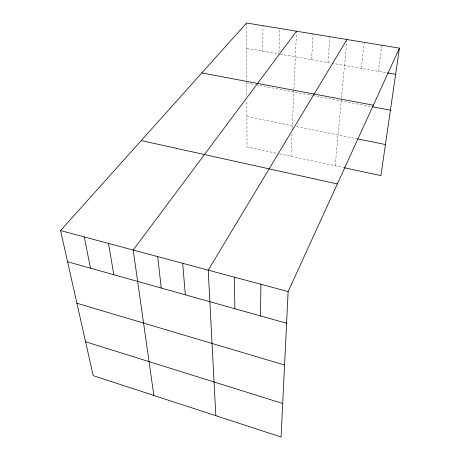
<?xml version="1.0" encoding="UTF-8"?>
<svg xmlns="http://www.w3.org/2000/svg" width="460" height="460" viewBox="0 0 460 460"><rect width="100%" height="100%" fill="white"/><g stroke="black" fill="none" stroke-linecap="round" stroke-linejoin="round"><path stroke-width="0.34" stroke-dasharray="2.3 1.72" d="M262.7 51.129L263.011 25.703M278.978 52.543L279.657 28.439M290.979 156.331L291.991 133.498M292.209 128.547L293.923 89.901M293.952 89.211L296.527 31.217M311.564 59.662L313.116 33.942M327.945 62.525L329.923 36.708M335.156 165.795L341.418 98.82M341.481 98.124L346.892 40.21M361.347 68.356L364.216 42.349M378.373 71.334L381.708 45.229M246.669 48.329L278.938 53.964M280.312 54.205L386.653 72.778M246.796 83.099L255.237 84.692M255.944 84.824L312.179 95.433M312.869 95.565L371.76 106.674M246.911 116.541L292.336 125.718M296.441 126.552L357.075 138.805M276.155 153.151L247.02 146.907L246.853 100.107M279.525 153.876L343.378 167.561M246.583 23L246.784 80.253M246.784 80.96L246.836 95.852"/><path stroke-width="0.69" d="M260.486 315.911L260.912 284.28M399.435 48.145L288.127 291.577L281.094 437L93.196 375.653L60.565 230.575L246.583 23L399.435 48.145L380.909 175.599L344.063 167.704M346.955 39.514L208.208 270.152L215.826 415.69M296.527 31.217L133.193 250.044L153.858 395.456M387.343 72.898L395.629 74.347M201.819 72.95L373.347 105.19M372.445 106.8L390.413 110.193M357.765 138.943L385.422 144.532M141.22 140.57L337.341 183.942M60.565 230.575L288.127 291.577M67.574 261.752L286.597 323.242M76.906 303.238L284.573 365.022M85.577 341.768L282.716 403.472M84.272 236.934L90.471 268.18M108.479 243.42L113.827 274.735M157.682 256.611L161.242 288.046M182.683 263.31L185.311 294.803M234.284 277.138L234.916 308.729"/></g></svg>
